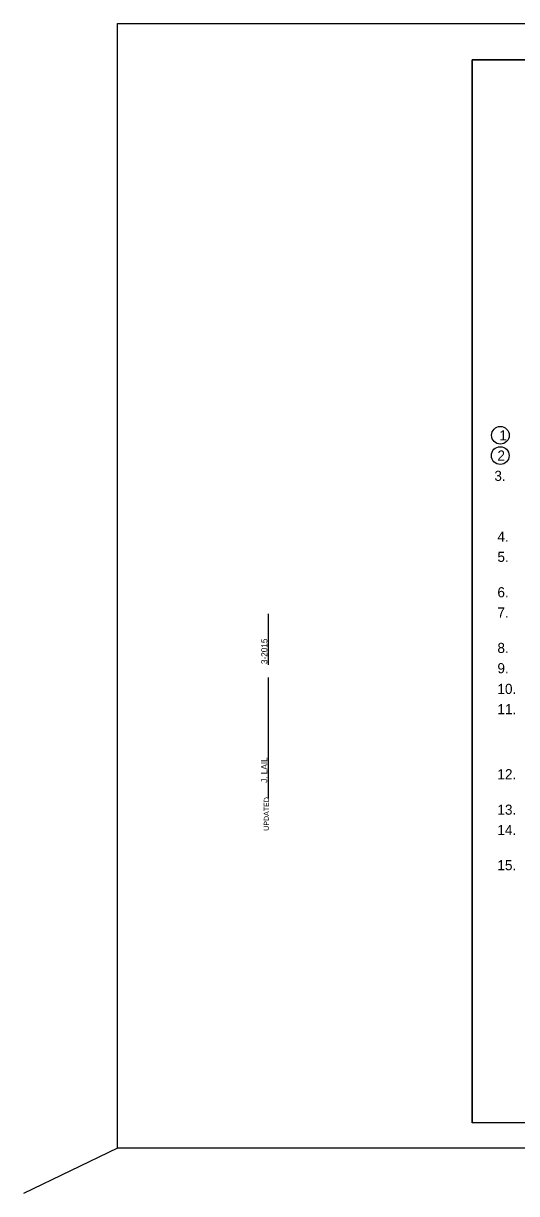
# Model space of a CAD drawing. Extents: x 998.1 to 1038, y 999.1 to 1023.4.
# Drawn here: x 998.15 to 1007.88, y 999.1 to 1022.22 of the extents above; entities that cross this region are included whole.
import ezdxf

# ---------------------------------------------------------------- set-up
doc = ezdxf.new("R2010")
doc.units = 0
for name, color, linetype in [('1', 7, 'Continuous'), ('14', 7, 'Continuous'), ('2', 7, 'Continuous'), ('Default', 7, 'Continuous'), ('Level 1', 7, 'Continuous'), ('SB_PL_INFOSTD_PT', 7, 'Continuous')]:
    doc.layers.add(name, color=color, linetype=linetype)

msp = doc.modelspace()

# ---------------------------------------------------------------- linework, layer by layer
at = {"layer": '14'}
for p, q in [((1000, 1000), (1000, 1022.22)), ((1000, 1022.22), (1036.36, 1022.22)), ((1000, 1000), (998.147, 999.104)), ((1036.36, 1000), (1000, 1000))]:
    msp.add_line(p, q, dxfattribs=at)
at = {"layer": '2'}
for centre in [(1007.558, 1014.083), (1007.556, 1013.683)]:
    msp.add_circle(centre, 0.175, dxfattribs=at)
at = {"layer": 'Default'}
for p, q in [((1035.5, 1021.5), (1007, 1021.5)), ((1007, 1021.5), (1007, 1000.5)), ((1002.985, 1009.549), (1002.985, 1010.559)), ((1002.985, 1006.918), (1002.985, 1009.297)), ((1035.5, 1000.5), (1007, 1000.5))]:
    msp.add_line(p, q, dxfattribs=at)
msp.add_lwpolyline([(1007, 1021.5), (1035.5, 1021.5), (1035.5, 1000.5), (1007, 1000.5)], close=True, dxfattribs=at)

# ---------------------------------------------------------------- texts
at = {"layer": '1'}
for s, p in [('1', (1007.539, 1013.983)), ('2', (1007.5, 1013.583)), ('4.', (1007.5, 1011.983)), ('5.', (1007.5, 1011.583)), ('6.', (1007.5, 1010.883)), ('7.', (1007.5, 1010.483)), ('8.', (1007.5, 1009.783)), ('9.', (1007.5, 1009.383)), ('10.', (1007.5, 1008.974)), ('11.', (1007.5, 1008.574)), ('12.', (1007.5, 1007.288)), ('13.', (1007.5, 1006.588)), ('14.', (1007.5, 1006.188)), ('15.', (1007.5, 1005.492))]:
    msp.add_text(s, height=0.2, dxfattribs=at).set_placement(p)
at = {"layer": 'Default'}
for s, height, p in [('3-2015', 0.1212, (1002.96, 1009.564)), ('J. LAIL', 0.1212, (1002.959, 1007.218)), ('UPDATED', 0.101, (1002.991, 1006.27))]:
    msp.add_text(s, height=height, rotation=90, dxfattribs=at).set_placement(p)
at = {"layer": 'Level 1'}
msp.add_text('3.', height=0.2, dxfattribs=at).set_placement((1007.44, 1013.183))
at = {"layer": 'SB_PL_INFOSTD_PT'}
msp.add_text('CELL:SP', height=0.0005, dxfattribs=at).set_placement((1000.001, 999.999))

doc.saveas('drawing.dxf')
